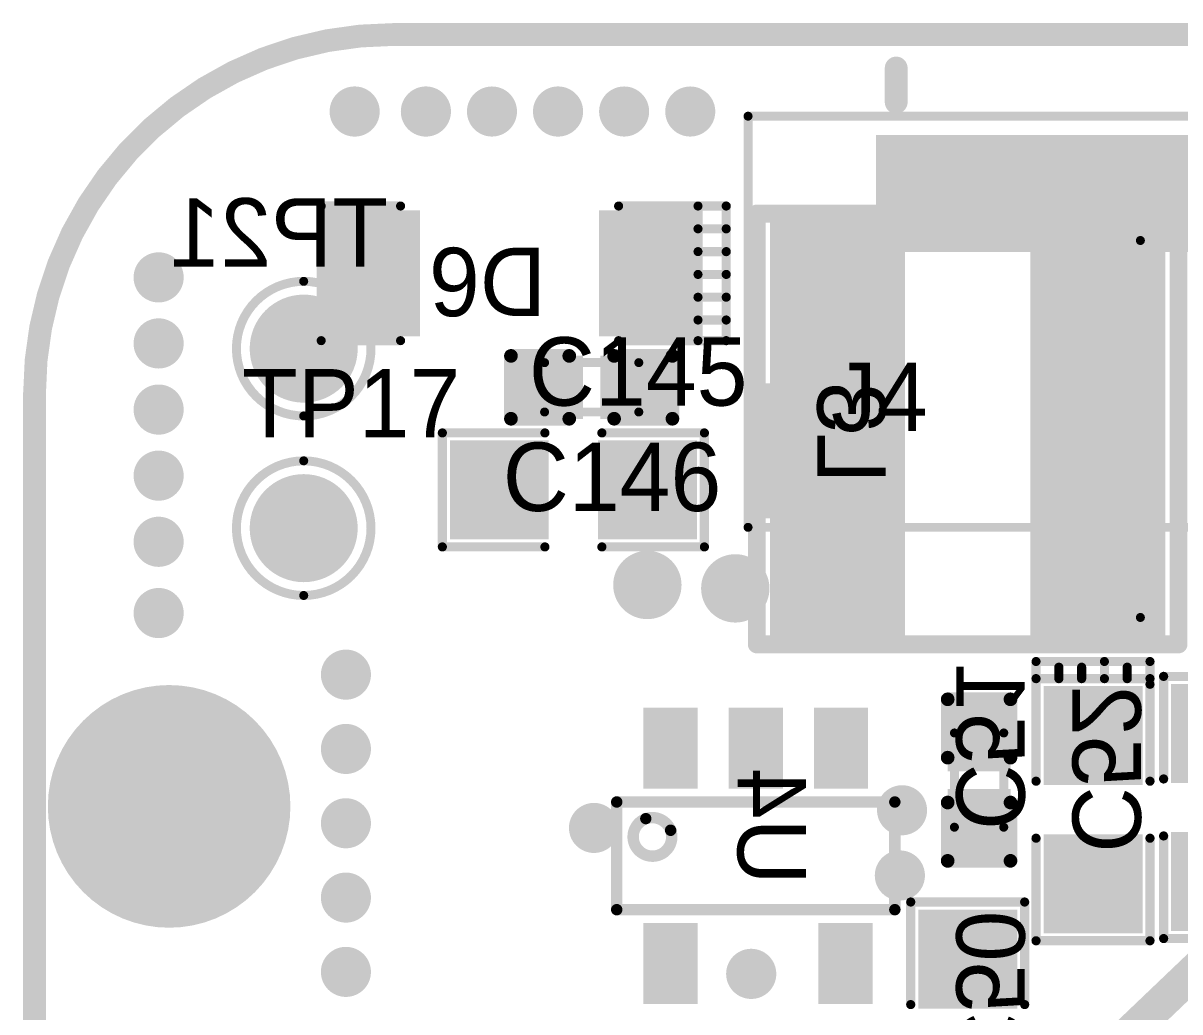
# Model space of a CAD drawing. Extents: x 722 to 1072, y 754 to 1061.
# Drawn here: x 722.04 to 734.93, y 1049.71 to 1060.73 of the extents above; entities that cross this region are included whole.
import ezdxf

# ---------------------------------------------------------------- set-up
doc = ezdxf.new("R2010")
doc.units = 0
doc.layers.get('0').update_dxf_attribs({"linetype": 'CONTINUOUS'})
for name, color, linetype in [('BOTTOMOVERLAY', 54, 'CONTINUOUS'), ('BOTTOMPASTE', 16, 'CONTINUOUS'), ('BOTTOMSOLDER', 6, 'CONTINUOUS'), ('KEEPOUTLAYER', 6, 'CONTINUOUS'), ('MECHANICAL13', 56, 'CONTINUOUS'), ('MULTILAYER', 9, 'CONTINUOUS'), ('PADHOLELAYER', 156, 'CONTINUOUS'), ('TOPOVERLAY', 2, 'CONTINUOUS'), ('TOPPASTE', 8, 'CONTINUOUS'), ('TOPSOLDER', 216, 'CONTINUOUS'), ('VIAHOLELAYER', 16, 'CONTINUOUS')]:
    doc.layers.add(name, color=color, linetype=linetype)

# ---------------------------------------------------------------- blocks, each defined once
blk = doc.blocks.new('TESTPOINT2_50')
at = {"layer": 'TOPOVERLAY'}
for points, const_width in [([(0.75, 0, 1), (-0.75, 0, 1)], 0.1), ([(-0.775, 0, 1), (-0.725, 0, 1)], 0.05), ([(0.725, 0, 1), (0.775, 0, 1)], 0.05)]:
    blk.add_lwpolyline(points, format="xyb", close=True, dxfattribs=dict(at, const_width=const_width))
at = {"layer": 'TOPPASTE', "const_width": 0.5}
blk.add_lwpolyline([(-0.25, 0, 1), (0.25, 0, 1)], format="xyb", close=True, dxfattribs=at)
at = {"layer": 'TOPSOLDER', "const_width": 0.602}
blk.add_lwpolyline([(-0.301, 0, 1), (0.301, 0, 1)], format="xyb", close=True, dxfattribs=at)
blk = doc.blocks.new('TESTPOINT2_B_78')
at = {"layer": 'BOTTOMOVERLAY'}
for points, const_width in [([(0.75, 0, 1), (-0.75, 0, 1)], 0.1), ([(-0.775, 0, 1), (-0.725, 0, 1)], 0.05), ([(0.725, 0, 1), (0.775, 0, 1)], 0.05)]:
    blk.add_lwpolyline(points, format="xyb", close=True, dxfattribs=dict(at, const_width=const_width))
at = {"layer": 'BOTTOMPASTE', "const_width": 0.5}
blk.add_lwpolyline([(-0.25, 0, 1), (0.25, 0, 1)], format="xyb", close=True, dxfattribs=at)
at = {"layer": 'BOTTOMSOLDER', "const_width": 0.602}
blk.add_lwpolyline([(-0.301, 0, 1), (0.301, 0, 1)], format="xyb", close=True, dxfattribs=at)
blk = doc.blocks.new('SOD_123_85')
at = {"layer": 'TOPOVERLAY', "const_width": 0.102}
for points in [[(-2.1, -0.75), (-2.1, 0.75)], [(-2.1, 0.75), (-1.215, 0.75)], [(1.215, 0.75), (2.1, 0.75)], [(2.1, 0.75), (2.414, 0.75)], [(2.1, -0.75), (2.1, 0.75)], [(2.414, -0.75), (2.414, 0.75)], [(2.1, 0.496), (2.414, 0.496)], [(2.1, 0.242), (2.414, 0.242)], [(2.1, -0.012), (2.414, -0.012)], [(2.1, -0.266), (2.414, -0.266)], [(2.1, -0.52), (2.414, -0.52)], [(-2.1, -0.75), (-1.215, -0.75)], [(1.215, -0.75), (2.1, -0.75)], [(2.1, -0.75), (2.414, -0.75)]]:
    blk.add_lwpolyline(points, dxfattribs=at)
at = {"layer": 'TOPOVERLAY', "const_width": 0.0508}
for points in [[(-2.125, 0.75, 1), (-2.075, 0.75, 1)], [(-2.125, 0.75, 1), (-2.075, 0.75, 1)], [(-1.24, 0.75, 1), (-1.19, 0.75, 1)], [(1.19, 0.75, 1), (1.24, 0.75, 1)], [(2.075, 0.75, 1), (2.125, 0.75, 1)], [(2.075, 0.75, 1), (2.125, 0.75, 1)], [(2.075, 0.75, 1), (2.125, 0.75, 1)], [(2.389, 0.75, 1), (2.44, 0.75, 1)], [(2.389, 0.75, 1), (2.44, 0.75, 1)], [(2.075, 0.496, 1), (2.125, 0.496, 1)], [(2.389, 0.496, 1), (2.44, 0.496, 1)], [(2.075, 0.242, 1), (2.125, 0.242, 1)], [(2.389, 0.242, 1), (2.44, 0.242, 1)], [(2.075, -0.012, 1), (2.125, -0.012, 1)], [(2.389, -0.012, 1), (2.44, -0.012, 1)], [(2.075, -0.266, 1), (2.125, -0.266, 1)], [(2.389, -0.266, 1), (2.44, -0.266, 1)], [(2.075, -0.52, 1), (2.125, -0.52, 1)], [(2.389, -0.52, 1), (2.44, -0.52, 1)], [(-2.125, -0.75, 1), (-2.075, -0.75, 1)], [(-2.125, -0.75, 1), (-2.075, -0.75, 1)], [(-1.24, -0.75, 1), (-1.19, -0.75, 1)], [(1.19, -0.75, 1), (1.24, -0.75, 1)], [(2.075, -0.75, 1), (2.125, -0.75, 1)], [(2.075, -0.75, 1), (2.125, -0.75, 1)], [(2.075, -0.75, 1), (2.125, -0.75, 1)], [(2.389, -0.75, 1), (2.44, -0.75, 1)], [(2.389, -0.75, 1), (2.44, -0.75, 1)]]:
    blk.add_lwpolyline(points, format="xyb", close=True, dxfattribs=at)
at = {"layer": 'TOPPASTE'}
for points in [[(-1.95, -0.6), (-1.1, -0.6), (-1.95, 0.6), (-1.1, 0.6)], [(1.1, -0.6), (1.95, -0.6), (1.1, 0.6), (1.95, 0.6)]]:
    blk.add_solid(points, dxfattribs=at)
at = {"layer": 'TOPSOLDER'}
for points in [[(-2.052, -0.702), (-0.998, -0.702), (-2.052, 0.702), (-0.998, 0.702)], [(0.998, -0.702), (2.052, -0.702), (0.998, 0.702), (2.052, 0.702)]]:
    blk.add_solid(points, dxfattribs=at)
blk = doc.blocks.new('C_0402_104')
at = {"layer": 'MECHANICAL13', "const_width": 0.1}
for points in [[(-0.525, 0.275), (0.525, 0.275)], [(-0.525, -0.275), (-0.525, 0.275)], [(0.525, -0.275), (0.525, 0.275)], [(-0.525, -0.275), (0.525, -0.275)]]:
    blk.add_lwpolyline(points, dxfattribs=at)
at = {"layer": 'MECHANICAL13', "const_width": 0.05}
for points in [[(-0.55, 0.275, 1), (-0.5, 0.275, 1)], [(-0.55, 0.275, 1), (-0.5, 0.275, 1)], [(0.5, 0.275, 1), (0.55, 0.275, 1)], [(0.5, 0.275, 1), (0.55, 0.275, 1)], [(-0.55, -0.275, 1), (-0.5, -0.275, 1)], [(-0.55, -0.275, 1), (-0.5, -0.275, 1)], [(0.5, -0.275, 1), (0.55, -0.275, 1)], [(0.5, -0.275, 1), (0.55, -0.275, 1)]]:
    blk.add_lwpolyline(points, format="xyb", close=True, dxfattribs=at)
at = {"layer": 'TOPOVERLAY', "const_width": 0.152}
for points in [[(-0.9, 0.35), (-0.25, 0.35)], [(-0.9, -0.35), (-0.9, 0.35)], [(0.25, 0.35), (0.9, 0.35)], [(0.9, -0.35), (0.9, 0.35)], [(-0.9, -0.35), (-0.25, -0.35)], [(0.25, -0.35), (0.9, -0.35)]]:
    blk.add_lwpolyline(points, dxfattribs=at)
at = {"layer": 'TOPOVERLAY', "const_width": 0.0762}
for points in [[(-0.938, 0.35, 1), (-0.862, 0.35, 1)], [(-0.938, 0.35, 1), (-0.862, 0.35, 1)], [(-0.288, 0.35, 1), (-0.212, 0.35, 1)], [(0.212, 0.35, 1), (0.288, 0.35, 1)], [(0.862, 0.35, 1), (0.938, 0.35, 1)], [(0.862, 0.35, 1), (0.938, 0.35, 1)], [(-0.938, -0.35, 1), (-0.862, -0.35, 1)], [(-0.938, -0.35, 1), (-0.862, -0.35, 1)], [(-0.288, -0.35, 1), (-0.212, -0.35, 1)], [(0.212, -0.35, 1), (0.288, -0.35, 1)], [(0.862, -0.35, 1), (0.938, -0.35, 1)], [(0.862, -0.35, 1), (0.938, -0.35, 1)]]:
    blk.add_lwpolyline(points, format="xyb", close=True, dxfattribs=at)
at = {"layer": 'TOPPASTE'}
for points in [[(-0.2, -0.25), (-0.2, 0.25), (-0.8, -0.25), (-0.8, 0.25)], [(0.8, -0.25), (0.8, 0.25), (0.2, -0.25), (0.2, 0.25)]]:
    blk.add_solid(points, dxfattribs=at)
at = {"layer": 'TOPSOLDER'}
for points in [[(-0.098, -0.352), (-0.098, 0.352), (-0.902, -0.352), (-0.902, 0.352)], [(0.902, -0.352), (0.902, 0.352), (0.098, -0.352), (0.098, 0.352)]]:
    blk.add_solid(points, dxfattribs=at)
blk = doc.blocks.new('C_0603_105')
at = {"layer": 'TOPOVERLAY', "const_width": 0.102}
for points in [[(-1.46, 0.635), (-0.318, 0.635)], [(-1.46, -0.635), (-1.46, 0.635)], [(0.318, 0.635), (1.46, 0.635)], [(1.46, -0.635), (1.46, 0.635)], [(-1.46, -0.635), (-0.318, -0.635)], [(0.318, -0.635), (1.46, -0.635)]]:
    blk.add_lwpolyline(points, dxfattribs=at)
at = {"layer": 'TOPOVERLAY', "const_width": 0.0508}
for points in [[(-1.486, 0.635, 1), (-1.435, 0.635, 1)], [(-1.486, 0.635, 1), (-1.435, 0.635, 1)], [(-0.343, 0.635, 1), (-0.292, 0.635, 1)], [(0.292, 0.635, 1), (0.343, 0.635, 1)], [(1.435, 0.635, 1), (1.486, 0.635, 1)], [(1.435, 0.635, 1), (1.486, 0.635, 1)], [(-1.486, -0.635, 1), (-1.435, -0.635, 1)], [(-1.486, -0.635, 1), (-1.435, -0.635, 1)], [(-0.343, -0.635, 1), (-0.292, -0.635, 1)], [(0.292, -0.635, 1), (0.343, -0.635, 1)], [(1.435, -0.635, 1), (1.486, -0.635, 1)], [(1.435, -0.635, 1), (1.486, -0.635, 1)]]:
    blk.add_lwpolyline(points, format="xyb", close=True, dxfattribs=at)
at = {"layer": 'TOPPASTE'}
for points in [[(-1.275, -0.45), (-0.376, -0.45), (-1.275, 0.45), (-0.376, 0.45)], [(0.376, -0.45), (1.275, -0.45), (0.376, 0.45), (1.275, 0.45)]]:
    blk.add_solid(points, dxfattribs=at)
at = {"layer": 'TOPSOLDER'}
for points in [[(-1.377, -0.552), (-0.274, -0.552), (-1.377, 0.552), (-0.274, 0.552)], [(0.274, -0.552), (1.377, -0.552), (0.274, 0.552), (1.377, 0.552)]]:
    blk.add_solid(points, dxfattribs=at)
blk = doc.blocks.new('C_0603_B_155')
at = {"layer": 'BOTTOMOVERLAY', "const_width": 0.102}
for points in [[(-1.46, 0.635), (-0.318, 0.635)], [(-1.46, 0.635), (-1.46, -0.635)], [(0.318, 0.635), (1.46, 0.635)], [(1.46, 0.635), (1.46, -0.635)], [(-1.46, -0.635), (-0.318, -0.635)], [(0.318, -0.635), (1.46, -0.635)]]:
    blk.add_lwpolyline(points, dxfattribs=at)
at = {"layer": 'BOTTOMOVERLAY', "const_width": 0.0508}
for points in [[(-1.486, 0.635, 1), (-1.435, 0.635, 1)], [(-1.486, 0.635, 1), (-1.435, 0.635, 1)], [(-0.343, 0.635, 1), (-0.292, 0.635, 1)], [(0.292, 0.635, 1), (0.343, 0.635, 1)], [(1.435, 0.635, 1), (1.486, 0.635, 1)], [(1.435, 0.635, 1), (1.486, 0.635, 1)], [(-1.486, -0.635, 1), (-1.435, -0.635, 1)], [(-1.486, -0.635, 1), (-1.435, -0.635, 1)], [(-0.343, -0.635, 1), (-0.292, -0.635, 1)], [(0.292, -0.635, 1), (0.343, -0.635, 1)], [(1.435, -0.635, 1), (1.486, -0.635, 1)], [(1.435, -0.635, 1), (1.486, -0.635, 1)]]:
    blk.add_lwpolyline(points, format="xyb", close=True, dxfattribs=at)
at = {"layer": 'BOTTOMPASTE'}
for points in [[(-1.275, -0.45), (-0.376, -0.45), (-1.275, 0.45), (-0.376, 0.45)], [(0.376, -0.45), (1.275, -0.45), (0.376, 0.45), (1.275, 0.45)]]:
    blk.add_solid(points, dxfattribs=at)
at = {"layer": 'BOTTOMSOLDER'}
for points in [[(-1.377, -0.552), (-0.274, -0.552), (-1.377, 0.552), (-0.274, 0.552)], [(0.274, -0.552), (1.377, -0.552), (0.274, 0.552), (1.377, 0.552)]]:
    blk.add_solid(points, dxfattribs=at)
blk = doc.blocks.new('C_0402_B_156')
at = {"layer": 'BOTTOMOVERLAY', "const_width": 0.152}
for points in [[(-0.25, 0.35), (-0.9, 0.35)], [(-0.9, -0.35), (-0.9, 0.35)], [(0.9, 0.35), (0.25, 0.35)], [(0.9, -0.35), (0.9, 0.35)], [(-0.25, -0.35), (-0.9, -0.35)], [(0.9, -0.35), (0.25, -0.35)]]:
    blk.add_lwpolyline(points, dxfattribs=at)
at = {"layer": 'BOTTOMOVERLAY', "const_width": 0.0762}
for points in [[(-0.938, 0.35, 1), (-0.862, 0.35, 1)], [(-0.938, 0.35, 1), (-0.862, 0.35, 1)], [(-0.288, 0.35, 1), (-0.212, 0.35, 1)], [(0.212, 0.35, 1), (0.288, 0.35, 1)], [(0.862, 0.35, 1), (0.938, 0.35, 1)], [(0.862, 0.35, 1), (0.938, 0.35, 1)], [(-0.938, -0.35, 1), (-0.862, -0.35, 1)], [(-0.938, -0.35, 1), (-0.862, -0.35, 1)], [(-0.288, -0.35, 1), (-0.212, -0.35, 1)], [(0.212, -0.35, 1), (0.288, -0.35, 1)], [(0.862, -0.35, 1), (0.938, -0.35, 1)], [(0.862, -0.35, 1), (0.938, -0.35, 1)]]:
    blk.add_lwpolyline(points, format="xyb", close=True, dxfattribs=at)
at = {"layer": 'BOTTOMPASTE'}
for points in [[(-0.8, 0.25), (-0.8, -0.25), (-0.2, 0.25), (-0.2, -0.25)], [(0.2, 0.25), (0.2, -0.25), (0.8, 0.25), (0.8, -0.25)]]:
    blk.add_solid(points, dxfattribs=at)
at = {"layer": 'BOTTOMSOLDER'}
for points in [[(-0.902, 0.352), (-0.902, -0.352), (-0.098, 0.352), (-0.098, -0.352)], [(0.098, 0.352), (0.098, -0.352), (0.902, 0.352), (0.902, -0.352)]]:
    blk.add_solid(points, dxfattribs=at)
at = {"layer": 'MECHANICAL13', "const_width": 0.1}
for points in [[(0.525, 0.275), (-0.525, 0.275)], [(-0.525, -0.275), (-0.525, 0.275)], [(0.525, -0.275), (0.525, 0.275)], [(0.525, -0.275), (-0.525, -0.275)]]:
    blk.add_lwpolyline(points, dxfattribs=at)
at = {"layer": 'MECHANICAL13', "const_width": 0.05}
for points in [[(-0.55, 0.275, 1), (-0.5, 0.275, 1)], [(-0.55, 0.275, 1), (-0.5, 0.275, 1)], [(0.5, 0.275, 1), (0.55, 0.275, 1)], [(0.5, 0.275, 1), (0.55, 0.275, 1)], [(-0.55, -0.275, 1), (-0.5, -0.275, 1)], [(-0.55, -0.275, 1), (-0.5, -0.275, 1)], [(0.5, -0.275, 1), (0.55, -0.275, 1)], [(0.5, -0.275, 1), (0.55, -0.275, 1)]]:
    blk.add_lwpolyline(points, format="xyb", close=True, dxfattribs=at)
blk = doc.blocks.new('TAN_0603_B_157')
at = {"layer": 'BOTTOMOVERLAY', "const_width": 0.102}
for points in [[(-1.397, 0.635), (-1.651, 0.635)], [(-1.651, -0.635), (-1.651, 0.635)], [(-0.318, 0.635), (-1.46, 0.635)], [(-1.46, -0.635), (-1.46, 0.635)], [(1.46, 0.635), (0.318, 0.635)], [(1.46, -0.635), (1.46, 0.635)], [(-1.46, 0.381), (-1.587, 0.381)], [(-1.46, 0.127), (-1.651, 0.127)], [(-1.46, -0.127), (-1.587, -0.127)], [(-1.46, -0.381), (-1.587, -0.381)], [(-1.46, -0.635), (-1.651, -0.635)], [(-0.318, -0.635), (-1.46, -0.635)], [(1.46, -0.635), (0.318, -0.635)]]:
    blk.add_lwpolyline(points, dxfattribs=at)
at = {"layer": 'BOTTOMOVERLAY'}
for points, const_width in [([(-1.676, 0.635, 1), (-1.626, 0.635, 1)], 0.051), ([(-1.676, 0.635, 1), (-1.626, 0.635, 1)], 0.0508), ([(-1.486, 0.635, 1), (-1.435, 0.635, 1)], 0.0508), ([(-1.486, 0.635, 1), (-1.435, 0.635, 1)], 0.0508), ([(-1.422, 0.635, 1), (-1.372, 0.635, 1)], 0.051), ([(-0.343, 0.635, 1), (-0.292, 0.635, 1)], 0.0508), ([(0.292, 0.635, 1), (0.343, 0.635, 1)], 0.0508), ([(1.435, 0.635, 1), (1.486, 0.635, 1)], 0.0508), ([(1.435, 0.635, 1), (1.486, 0.635, 1)], 0.0508), ([(-1.613, 0.381, 1), (-1.562, 0.381, 1)], 0.051), ([(-1.486, 0.381, 1), (-1.435, 0.381, 1)], 0.051), ([(-1.676, 0.127, 1), (-1.626, 0.127, 1)], 0.051), ([(-1.486, 0.127, 1), (-1.435, 0.127, 1)], 0.051), ([(-1.613, -0.127, 1), (-1.562, -0.127, 1)], 0.051), ([(-1.486, -0.127, 1), (-1.435, -0.127, 1)], 0.051), ([(-1.613, -0.381, 1), (-1.562, -0.381, 1)], 0.051), ([(-1.486, -0.381, 1), (-1.435, -0.381, 1)], 0.051), ([(-1.676, -0.635, 1), (-1.626, -0.635, 1)], 0.0508), ([(-1.676, -0.635, 1), (-1.626, -0.635, 1)], 0.051), ([(-1.486, -0.635, 1), (-1.435, -0.635, 1)], 0.051), ([(-1.486, -0.635, 1), (-1.435, -0.635, 1)], 0.0508), ([(-1.486, -0.635, 1), (-1.435, -0.635, 1)], 0.0508), ([(-0.343, -0.635, 1), (-0.292, -0.635, 1)], 0.0508), ([(0.292, -0.635, 1), (0.343, -0.635, 1)], 0.0508), ([(1.435, -0.635, 1), (1.486, -0.635, 1)], 0.0508), ([(1.435, -0.635, 1), (1.486, -0.635, 1)], 0.0508)]:
    blk.add_lwpolyline(points, format="xyb", close=True, dxfattribs=dict(at, const_width=const_width))
at = {"layer": 'BOTTOMPASTE'}
for points in [[(-1.275, -0.45), (-0.376, -0.45), (-1.275, 0.45), (-0.376, 0.45)], [(0.376, -0.45), (1.275, -0.45), (0.376, 0.45), (1.275, 0.45)]]:
    blk.add_solid(points, dxfattribs=at)
at = {"layer": 'BOTTOMSOLDER'}
for points in [[(-1.377, -0.552), (-0.274, -0.552), (-1.377, 0.552), (-0.274, 0.552)], [(0.274, -0.552), (1.377, -0.552), (0.274, 0.552), (1.377, 0.552)]]:
    blk.add_solid(points, dxfattribs=at)
blk = doc.blocks.new('FPC_CON8_KYOCERA_207')
at = {"layer": 'TOPOVERLAY'}
for points, const_width in [([(-2.286, 3.429), (-2.286, -3.429)], 0.1), ([(-2.286, 3.429), (2.295, 3.429)], 0.1), ([(2.295, 3.429), (2.295, -3.429)], 0.1), ([(2.45, 1.778), (2.831, 1.778)], 0.254), ([(-2.286, -3.429), (2.295, -3.429)], 0.1)]:
    blk.add_lwpolyline(points, dxfattribs=dict(at, const_width=const_width))
for points, const_width in [([(-2.311, 3.429, 1), (-2.261, 3.429, 1)], 0.05), ([(-2.311, 3.429, 1), (-2.261, 3.429, 1)], 0.05), ([(2.27, 3.429, 1), (2.32, 3.429, 1)], 0.05), ([(2.27, 3.429, 1), (2.32, 3.429, 1)], 0.05), ([(2.387, 1.778, 1), (2.514, 1.778, 1)], 0.127), ([(2.768, 1.778, 1), (2.895, 1.778, 1)], 0.127), ([(-2.311, -3.429, 1), (-2.261, -3.429, 1)], 0.05), ([(-2.311, -3.429, 1), (-2.261, -3.429, 1)], 0.05), ([(2.27, -3.429, 1), (2.32, -3.429, 1)], 0.05), ([(2.27, -3.429, 1), (2.32, -3.429, 1)], 0.05)]:
    blk.add_lwpolyline(points, format="xyb", close=True, dxfattribs=dict(at, const_width=const_width))
at = {"layer": 'TOPPASTE'}
for points in [[(-2.085, 3.18), (-2.085, 2.76), (-0.785, 3.18), (-0.785, 2.76)], [(1.985, 1.6), (1.985, 1.9), (0.885, 1.6), (0.885, 1.9)], [(1.985, 1.1), (1.985, 1.4), (0.885, 1.1), (0.885, 1.4)], [(1.985, 0.6), (1.985, 0.9), (0.885, 0.6), (0.885, 0.9)], [(1.985, 0.1), (1.985, 0.4), (0.885, 0.1), (0.885, 0.4)], [(1.985, -0.4), (1.985, -0.1), (0.885, -0.4), (0.885, -0.1)], [(1.985, -0.9), (1.985, -0.6), (0.885, -0.9), (0.885, -0.6)], [(1.985, -1.4), (1.985, -1.1), (0.885, -1.4), (0.885, -1.1)], [(1.985, -1.9), (1.985, -1.6), (0.885, -1.9), (0.885, -1.6)], [(-2.085, -2.76), (-2.085, -3.18), (-0.785, -2.76), (-0.785, -3.18)]]:
    blk.add_solid(points, dxfattribs=at)
at = {"layer": 'TOPSOLDER'}
for points in [[(-2.187, 3.282), (-2.187, 2.658), (-0.683, 3.282), (-0.683, 2.658)], [(2.087, 1.498), (2.087, 2.002), (0.783, 1.498), (0.783, 2.002)], [(2.087, 0.998), (2.087, 1.502), (0.783, 0.998), (0.783, 1.502)], [(2.087, 0.498), (2.087, 1.002), (0.783, 0.498), (0.783, 1.002)], [(2.087, -0.002), (2.087, 0.502), (0.783, -0.002), (0.783, 0.502)], [(2.087, -0.502), (2.087, 0.002), (0.783, -0.502), (0.783, 0.002)], [(2.087, -1.002), (2.087, -0.498), (0.783, -1.002), (0.783, -0.498)], [(2.087, -1.502), (2.087, -0.998), (0.783, -1.502), (0.783, -0.998)], [(2.087, -2.002), (2.087, -1.498), (0.783, -2.002), (0.783, -1.498)], [(-2.187, -2.658), (-2.187, -3.282), (-0.683, -2.658), (-0.683, -3.282)]]:
    blk.add_solid(points, dxfattribs=at)
blk = doc.blocks.new('L_0603_B_211')
at = {"layer": 'BOTTOMOVERLAY', "const_width": 0.102}
for points in [[(-1.46, 0.635), (-0.318, 0.635)], [(-1.46, 0.635), (-1.46, -0.635)], [(0.318, 0.635), (1.46, 0.635)], [(1.46, 0.635), (1.46, -0.635)], [(-1.46, -0.635), (-0.318, -0.635)], [(0.318, -0.635), (1.46, -0.635)]]:
    blk.add_lwpolyline(points, dxfattribs=at)
at = {"layer": 'BOTTOMOVERLAY', "const_width": 0.0508}
for points in [[(-1.486, 0.635, 1), (-1.435, 0.635, 1)], [(-1.486, 0.635, 1), (-1.435, 0.635, 1)], [(-0.343, 0.635, 1), (-0.292, 0.635, 1)], [(0.292, 0.635, 1), (0.343, 0.635, 1)], [(1.435, 0.635, 1), (1.486, 0.635, 1)], [(1.435, 0.635, 1), (1.486, 0.635, 1)], [(-1.486, -0.635, 1), (-1.435, -0.635, 1)], [(-1.486, -0.635, 1), (-1.435, -0.635, 1)], [(-0.343, -0.635, 1), (-0.292, -0.635, 1)], [(0.292, -0.635, 1), (0.343, -0.635, 1)], [(1.435, -0.635, 1), (1.486, -0.635, 1)], [(1.435, -0.635, 1), (1.486, -0.635, 1)]]:
    blk.add_lwpolyline(points, format="xyb", close=True, dxfattribs=at)
at = {"layer": 'BOTTOMPASTE'}
for points in [[(-1.275, -0.45), (-0.376, -0.45), (-1.275, 0.45), (-0.376, 0.45)], [(0.376, -0.45), (1.275, -0.45), (0.376, 0.45), (1.275, 0.45)]]:
    blk.add_solid(points, dxfattribs=at)
at = {"layer": 'BOTTOMSOLDER'}
for points in [[(-1.377, -0.552), (-0.274, -0.552), (-1.377, 0.552), (-0.274, 0.552)], [(0.274, -0.552), (1.377, -0.552), (0.274, 0.552), (1.377, 0.552)]]:
    blk.add_solid(points, dxfattribs=at)
blk = doc.blocks.new('CD32_B_213')
at = {"layer": 'BOTTOMOVERLAY', "const_width": 0.2}
for points in [[(-2.35, 2.4), (-2.35, -2.4)], [(2.35, 2.4), (-2.35, 2.4)], [(2.35, 2.4), (2.35, -2.4)], [(2.35, -2.4), (-2.35, -2.4)]]:
    blk.add_lwpolyline(points, dxfattribs=at)
at = {"layer": 'BOTTOMOVERLAY', "const_width": 0.1}
for points in [[(-2.4, 2.4, 1), (-2.3, 2.4, 1)], [(-2.4, 2.4, 1), (-2.3, 2.4, 1)], [(2.3, 2.4, 1), (2.4, 2.4, 1)], [(2.3, 2.4, 1), (2.4, 2.4, 1)], [(-2.4, -2.4, 1), (-2.3, -2.4, 1)], [(-2.4, -2.4, 1), (-2.3, -2.4, 1)], [(2.3, -2.4, 1), (2.4, -2.4, 1)], [(2.3, -2.4, 1), (2.4, -2.4, 1)]]:
    blk.add_lwpolyline(points, format="xyb", close=True, dxfattribs=at)
at = {"layer": 'BOTTOMPASTE'}
for points in [[(-2.1, 2.2), (-2.1, -2.2), (-0.8, 2.2), (-0.8, -2.2)], [(0.8, 2.2), (0.8, -2.2), (2.1, 2.2), (2.1, -2.2)]]:
    blk.add_solid(points, dxfattribs=at)
at = {"layer": 'BOTTOMSOLDER'}
for points in [[(-2.202, 2.302), (-2.202, -2.302), (-0.698, 2.302), (-0.698, -2.302)], [(0.698, 2.302), (0.698, -2.302), (2.202, 2.302), (2.202, -2.302)]]:
    blk.add_solid(points, dxfattribs=at)
at = {"layer": 'MECHANICAL13', "const_width": 0.1}
blk.add_lwpolyline([(-1.925, 2.1), (-1.925, -2.1)], dxfattribs=at)
at = {"layer": 'MECHANICAL13', "const_width": 0.05}
for points in [[(-1.95, 2.1, 1), (-1.9, 2.1, 1)], [(-1.95, -2.1, 1), (-1.9, -2.1, 1)]]:
    blk.add_lwpolyline(points, format="xyb", close=True, dxfattribs=at)
blk = doc.blocks.new('SOT_23_5_B_284')
at = {"layer": 'BOTTOMOVERLAY', "const_width": 0.127}
for points in [[(1.8, 1.55), (0.6, 1.55)], [(0.6, -1.55), (0.6, 1.55)], [(1.8, -1.55), (1.8, 1.55)], [(1.8, -1.55), (0.6, -1.55)]]:
    blk.add_lwpolyline(points, dxfattribs=at)
at = {"layer": 'BOTTOMOVERLAY', "const_width": 0.0635}
for points in [[(0.568, 1.55, 1), (0.632, 1.55, 1)], [(0.568, 1.55, 1), (0.632, 1.55, 1)], [(1.768, 1.55, 1), (1.832, 1.55, 1)], [(1.768, 1.55, 1), (1.832, 1.55, 1)], [(0.883, -0.949, 1), (0.947, -0.949, 1)], [(0.883, -0.949, 1), (0.947, -0.949, 1)], [(0.754, -1.226, 1), (0.817, -1.226, 1)], [(0.754, -1.226, 1), (0.817, -1.226, 1)], [(0.568, -1.55, 1), (0.632, -1.55, 1)], [(0.568, -1.55, 1), (0.632, -1.55, 1)], [(1.768, -1.55, 1), (1.832, -1.55, 1)], [(1.768, -1.55, 1), (1.832, -1.55, 1)]]:
    blk.add_lwpolyline(points, format="xyb", close=True, dxfattribs=at)
at = {"layer": 'BOTTOMOVERLAY', "const_width": 0.127}
for points in [[(0.786, -1.226, -0.403519), (0.915, -0.949)], [(0.915, -0.949, -2.405303), (0.786, -1.226)]]:
    blk.add_lwpolyline(points, format="xyb", dxfattribs=at)
at = {"layer": 'BOTTOMPASTE'}
for points in [[(2.05, 0.8), (2.75, 0.8), (2.05, 1.2), (2.75, 1.2)], [(-0.35, 0.75), (0.35, 0.75), (-0.35, 1.15), (0.35, 1.15)], [(-0.35, -0.2), (0.35, -0.2), (-0.35, 0.2), (0.35, 0.2)], [(-0.35, -1.15), (0.35, -1.15), (-0.35, -0.75), (0.35, -0.75)], [(2.05, -1.15), (2.75, -1.15), (2.05, -0.75), (2.75, -0.75)]]:
    blk.add_solid(points, dxfattribs=at)
at = {"layer": 'BOTTOMSOLDER'}
for points in [[(1.948, 0.698), (2.852, 0.698), (1.948, 1.302), (2.852, 1.302)], [(-0.452, 0.648), (0.452, 0.648), (-0.452, 1.252), (0.452, 1.252)], [(-0.452, -0.302), (0.452, -0.302), (-0.452, 0.302), (0.452, 0.302)], [(-0.452, -1.252), (0.452, -1.252), (-0.452, -0.648), (0.452, -0.648)], [(1.948, -1.252), (2.852, -1.252), (1.948, -0.648), (2.852, -0.648)]]:
    blk.add_solid(points, dxfattribs=at)

msp = doc.modelspace()

# ---------------------------------------------------------------- linework, layer by layer
at = {"layer": 'BOTTOMSOLDER', "const_width": 1.352}
msp.add_lwpolyline([(722.987, 1051.999, 1), (724.339, 1051.999, 1)], format="xyb", close=True, dxfattribs=at)
at = {"layer": 'KEEPOUTLAYER', "const_width": 0.254}
msp.add_lwpolyline([(722.163, 1056.599, -0.414214), (726.163, 1060.599)], format="xyb", dxfattribs=at)
for points in [[(726.163, 1060.599), (809.563, 1060.599)], [(722.163, 1049.149), (722.163, 1056.599)]]:
    msp.add_lwpolyline(points, dxfattribs=at)
at = {"layer": 'KEEPOUTLAYER', "const_width": 0.127}
for points in [[(726.099, 1060.599, 1), (726.226, 1060.599, 1)], [(726.099, 1060.599, 1), (726.226, 1060.599, 1)], [(722.099, 1056.599, 1), (722.226, 1056.599, 1)], [(722.099, 1056.599, 1), (722.226, 1056.599, 1)]]:
    msp.add_lwpolyline(points, format="xyb", close=True, dxfattribs=at)
at = {"layer": 'MULTILAYER'}
for points, const_width in [([(725.591, 1059.741, 1), (725.871, 1059.741, 1)], 0.279), ([(726.385, 1059.741, 1), (726.665, 1059.741, 1)], 0.279), ([(727.122, 1059.741, 1), (727.401, 1059.741, 1)], 0.279), ([(727.858, 1059.741, 1), (728.138, 1059.741, 1)], 0.279), ([(728.595, 1059.741, 1), (728.874, 1059.741, 1)], 0.279), ([(729.332, 1059.741, 1), (729.611, 1059.741, 1)], 0.279), ([(723.406, 1057.893, 1), (723.686, 1057.893, 1)], 0.279), ([(723.406, 1057.157, 1), (723.686, 1057.157, 1)], 0.279), ([(723.406, 1056.42, 1), (723.686, 1056.42, 1)], 0.279), ([(723.406, 1055.684, 1), (723.686, 1055.684, 1)], 0.279), ([(723.406, 1054.947, 1), (723.686, 1054.947, 1)], 0.279), ([(728.803, 1054.466, 1), (729.184, 1054.466, 1)], 0.381), ([(729.783, 1054.428, 1), (730.164, 1054.428, 1)], 0.381), ([(723.406, 1054.153, 1), (723.686, 1054.153, 1)], 0.279), ([(725.494, 1053.467, 1), (725.773, 1053.467, 1)], 0.279), ([(723.038, 1051.999, 1), (724.288, 1051.999, 1)], 1.25), ([(725.494, 1052.639, 1), (725.773, 1052.639, 1)], 0.279), ([(731.693, 1051.956, 1), (731.972, 1051.956, 1)], 0.279), ([(725.494, 1051.811, 1), (725.773, 1051.811, 1)], 0.279), ([(728.259, 1051.759, 1), (728.538, 1051.759, 1)], 0.279), ([(731.668, 1051.229, 1), (731.948, 1051.229, 1)], 0.279), ([(725.494, 1050.983, 1), (725.773, 1050.983, 1)], 0.279), ([(725.494, 1050.155, 1), (725.773, 1050.155, 1)], 0.279), ([(730.011, 1050.133, 1), (730.291, 1050.133, 1)], 0.279)]:
    msp.add_lwpolyline(points, format="xyb", close=True, dxfattribs=dict(at, const_width=const_width))
at = {"layer": 'PADHOLELAYER', "const_width": 0.9}
msp.add_lwpolyline([(723.213, 1051.999, 1), (724.113, 1051.999, 1)], format="xyb", close=True, dxfattribs=at)
at = {"layer": 'TOPOVERLAY', "const_width": 0.381}
msp.add_lwpolyline([(732.598, 1047.785), (736.635, 1051.638)], dxfattribs=at)
at = {"layer": 'TOPSOLDER', "const_width": 1.352}
msp.add_lwpolyline([(722.987, 1051.999, 1), (724.339, 1051.999, 1)], format="xyb", close=True, dxfattribs=at)
at = {"layer": 'VIAHOLELAYER'}
for points, const_width in [([(725.655, 1059.741, 1), (725.807, 1059.741, 1)], 0.152), ([(726.449, 1059.741, 1), (726.601, 1059.741, 1)], 0.152), ([(727.185, 1059.741, 1), (727.338, 1059.741, 1)], 0.152), ([(727.922, 1059.741, 1), (728.074, 1059.741, 1)], 0.152), ([(728.659, 1059.741, 1), (728.811, 1059.741, 1)], 0.152), ([(729.395, 1059.741, 1), (729.548, 1059.741, 1)], 0.152), ([(723.47, 1057.893, 1), (723.622, 1057.893, 1)], 0.152), ([(723.47, 1057.157, 1), (723.622, 1057.157, 1)], 0.152), ([(723.47, 1056.42, 1), (723.622, 1056.42, 1)], 0.152), ([(723.47, 1055.684, 1), (723.622, 1055.684, 1)], 0.152), ([(723.47, 1054.947, 1), (723.622, 1054.947, 1)], 0.152), ([(728.879, 1054.466, 1), (729.108, 1054.466, 1)], 0.229), ([(729.859, 1054.428, 1), (730.087, 1054.428, 1)], 0.229), ([(723.47, 1054.153, 1), (723.622, 1054.153, 1)], 0.152), ([(725.557, 1053.467, 1), (725.71, 1053.467, 1)], 0.152), ([(725.557, 1052.639, 1), (725.71, 1052.639, 1)], 0.152), ([(731.756, 1051.956, 1), (731.908, 1051.956, 1)], 0.152), ([(725.557, 1051.811, 1), (725.71, 1051.811, 1)], 0.152), ([(728.322, 1051.759, 1), (728.475, 1051.759, 1)], 0.152), ([(731.732, 1051.229, 1), (731.884, 1051.229, 1)], 0.152), ([(725.557, 1050.983, 1), (725.71, 1050.983, 1)], 0.152), ([(725.557, 1050.155, 1), (725.71, 1050.155, 1)], 0.152), ([(730.075, 1050.133, 1), (730.227, 1050.133, 1)], 0.152)]:
    msp.add_lwpolyline(points, format="xyb", close=True, dxfattribs=dict(at, const_width=const_width))

# ---------------------------------------------------------------- block references
for name, p, rotation in [('FPC_CON8_KYOCERA_207', (733.545, 1057.394), 90), ('SOD_123_85', (727.458, 1057.938), 360), ('CD32_B_213', (732.564, 1056.204), 180), ('TESTPOINT2_B_78', (725.163, 1057.099), 90), ('C_0402_104', (728.373, 1056.668), 360), ('C_0603_105', (728.169, 1055.525), 360), ('TESTPOINT2_50', (725.163, 1055.099), 270), ('TAN_0603_B_157', (733.961, 1051.962), 270), ('L_0603_B_211', (735.383, 1051.987), 90), ('C_0402_B_156', (732.691, 1052.292), 270), ('SOT_23_5_B_284', (730.202, 1052.648), 270), ('C_0603_B_155', (732.564, 1049.473), 90)]:
    msp.add_blockref(name, p, dxfattribs=dict(rotation=rotation))

# ---------------------------------------------------------------- texts
at = {"layer": 'BOTTOMOVERLAY', "text_generation_flag": 2}
msp.add_text('TP21', height=0.762, dxfattribs=at).set_placement((726.103, 1058.013))
for s, p in [('L3', (730.888, 1055.596)), ('C51', (732.437, 1051.736)), ('C52', (733.732, 1051.482)), ('U4', (729.999, 1051.126)), ('C50', (732.437, 1048.967))]:
    msp.add_text(s, height=0.762, rotation=270, dxfattribs=at).set_placement(p)
at = {"layer": 'TOPOVERLAY'}
msp.add_text('D6', height=0.762, rotation=180, dxfattribs=at).set_placement((727.865, 1058.223))
for s, p in [('C145', (727.673, 1056.464)), ('TP17', (724.474, 1056.109)), ('J4', (731.04, 1056.181)), ('C146', (727.382, 1055.29))]:
    msp.add_text(s, height=0.762, dxfattribs=at).set_placement(p)

doc.saveas('drawing.dxf')
